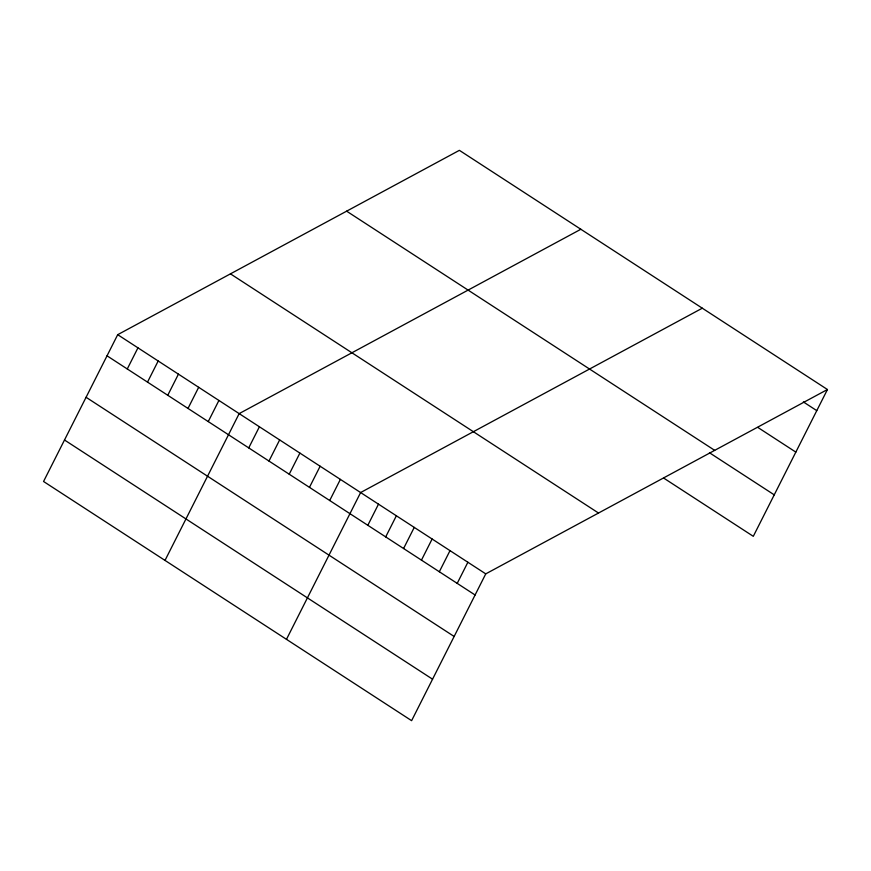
<?xml version="1.0" encoding="UTF-8"?>
<svg xmlns="http://www.w3.org/2000/svg" width="871" height="871" viewBox="0 0 871 871"><rect width="100%" height="100%" fill="white"/><g stroke="black" fill="none" stroke-linecap="round" stroke-linejoin="round"><path stroke-width="1.31" d="M117.705 334.682L43.55 481.478L411.613 720.665L485.757 573.869L827.45 389.522L459.387 150.335L117.705 334.682L485.757 573.869M127.275 368.966L137.945 347.845M147.515 382.119L158.184 360.997M167.755 395.271L178.435 374.149M188.005 408.434L198.675 387.301M208.245 421.586L218.915 400.464M165.011 560.412L239.166 413.616L580.848 229.269M248.736 447.901L259.406 426.768M268.976 461.053L279.645 439.931M289.216 474.205L299.885 453.083M309.466 487.357L320.136 466.235M329.706 500.52L340.376 479.388M286.472 639.347L360.616 492.55L702.309 308.192M367.823 525.289L378.493 504.167M385.701 536.906L396.37 515.784M403.578 548.523L414.248 527.401M421.455 560.14L432.125 539.018M439.332 571.757L450.002 550.635M457.21 583.374L467.879 562.252M827.45 389.522L753.295 536.318L663.909 478.223M803.367 401.934L816.78 410.644M757.846 427.432L795.833 452.114M346.636 211.174L714.688 450.351M709.44 452.735L774.243 494.848M230.456 273.853L598.519 513.03M107.035 355.814L475.087 594.991M86.077 397.285L454.139 636.461M64.498 440.007L432.56 679.195"/></g></svg>
